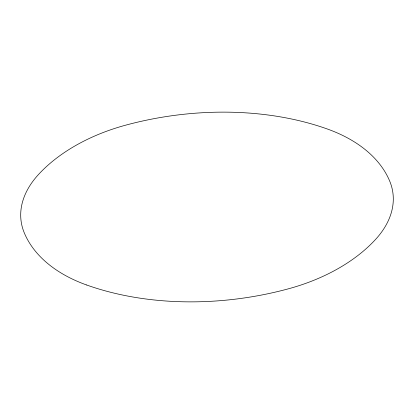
<?xml version="1.0" encoding="UTF-8"?>
<svg xmlns="http://www.w3.org/2000/svg" width="414" height="414" viewBox="0 0 414 414"><rect width="100%" height="100%" fill="white"/><g stroke="black" fill="none" stroke-linecap="round" stroke-linejoin="round"><path stroke-width="0.62" d="M86.619 284.982A242.459 155.524 -8.4 0 0 288.423 288.806A155.162 99.531 -8.4 0 0 375.679 239.302A110.905 71.141 -8.4 0 0 389.802 181.358A155.162 99.531 -8.4 0 0 327.381 129.018A242.459 155.524 -8.4 0 0 125.577 125.194A155.162 99.531 -8.4 0 0 38.321 174.698A110.905 71.141 -8.4 0 0 24.198 232.642A155.162 99.531 -8.4 0 0 86.619 284.982"/></g></svg>
